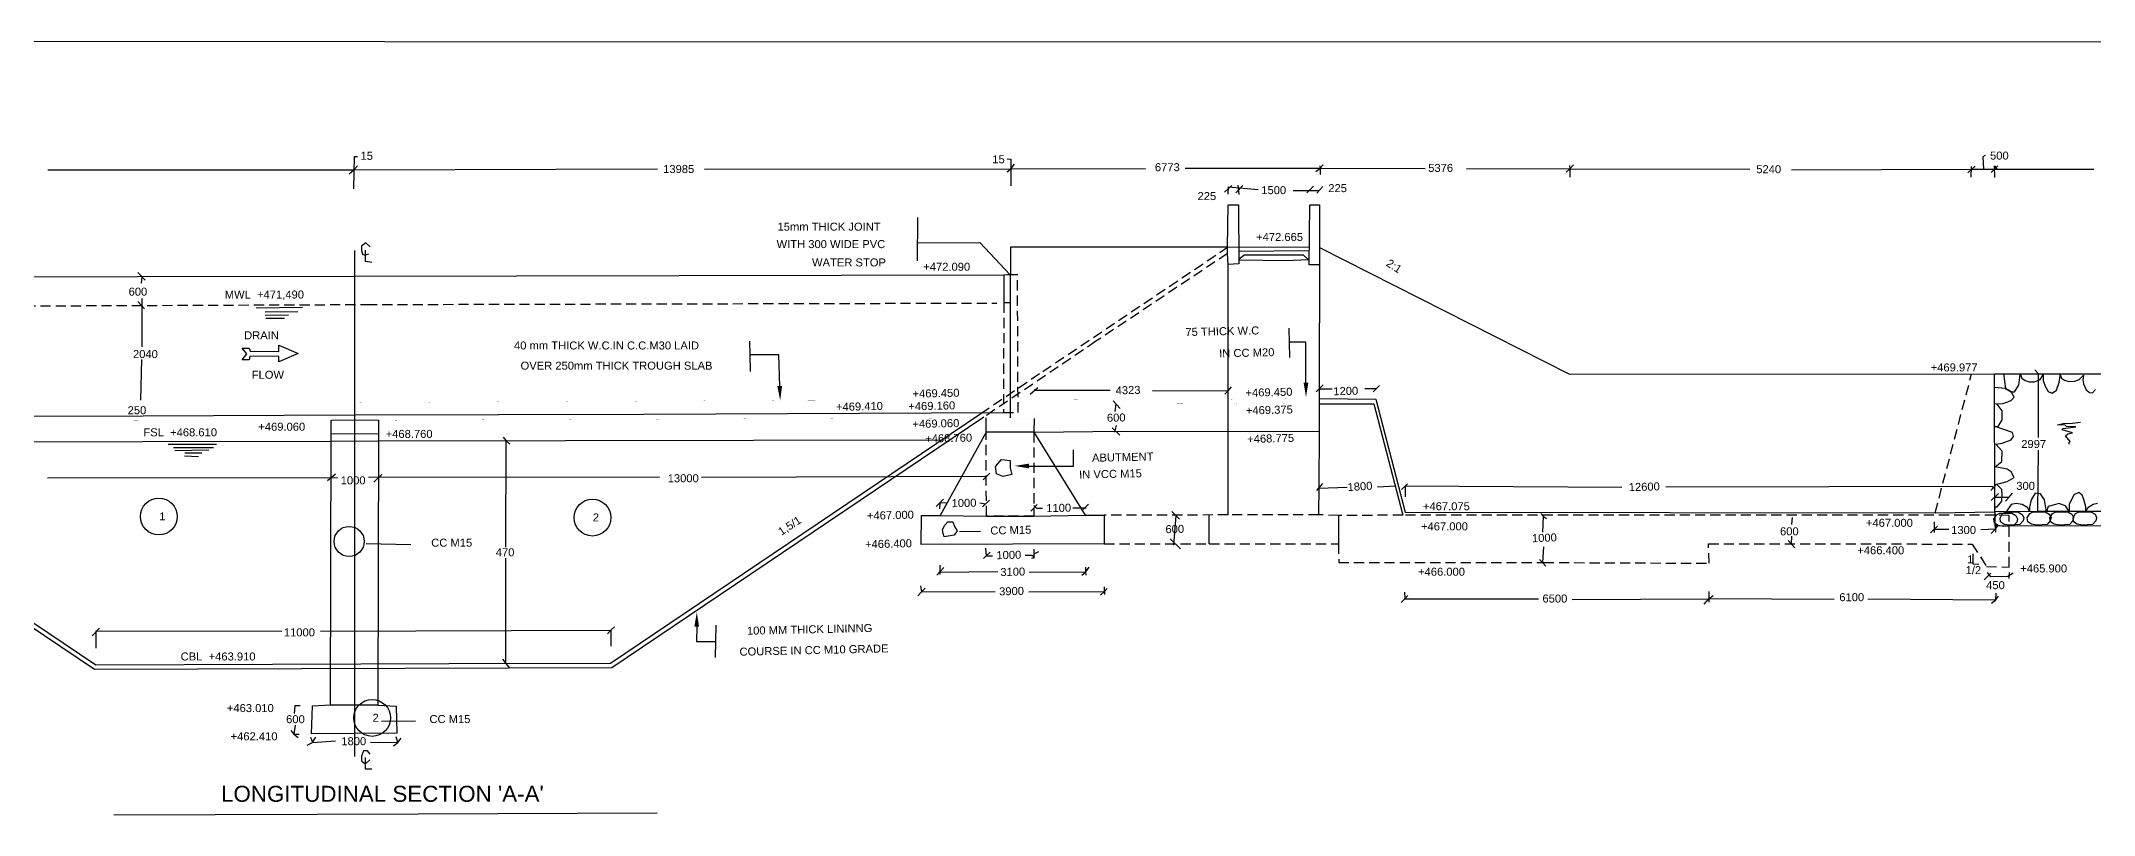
# Model space of a CAD drawing. Header units: inches. Extents: x 33443 to 78457, y 24390 to 52388.
# Drawn here: x 35568 to 38134, y 27648 to 28615 of the extents above; entities that cross this region are included whole.
import ezdxf
from ezdxf import colors
from ezdxf.entities.mleader import LeaderData, LeaderLine
from ezdxf.math import Vec2, Vec3

# ---------------------------------------------------------------- set-up
doc = ezdxf.new("R2010")
doc.units = ezdxf.units.IN
doc.header["$MEASUREMENT"] = 0
doc.linetypes.add('HIDDEN', pattern=[9.525, 6.35, -3.175])
doc.layers.add('DIMENSION', color=255, linetype='Continuous')
doc.layers.add('DRAWING', color=2, linetype='Continuous')
doc.styles.get("Standard").update_dxf_attribs({"font": 'arial.ttf'})

msp = doc.modelspace()

# ---------------------------------------------------------------- linework, layer by layer
at = {"layer": 'DIMENSION', "color": 2}
for points in [[(35979.6, 28358.1), (35974.5, 28363.4), (35968.9, 28359), (35968.9, 28353.8), (35970.1, 28349.3), (35973.2, 28347.7), (35978, 28349.7)], [(35981.8, 28338.9), (35973.9, 28340), (35973.9, 28354.3)], [(35837.4, 28281.9), (35895.2, 28282.9)], [(35848.3, 28277), (35889.2, 28277.4)], [(35848.5, 28272.9), (35877.8, 28273.2)], [(35849.5, 28269.2), (35872.8, 28269.2)], [(36453.9, 28240.3), (36454.2, 28223.7), (36454.6, 28202.4)], [(36908.4, 28166), (36917, 28156.4)], [(36911, 28152.6), (36912.2, 28162.1)], [(36906.9, 28132.1), (36916.7, 28122.9)], [(36911.9, 28135.1), (36910.2, 28126.8)], [(35727.3, 28111.9), (35787.7, 28111.6)], [(35734, 28107.5), (35784, 28107.4)], [(35778.3, 28104.4), (35735.7, 28103.2)], [(35747.8, 28097.3), (35765.1, 28096.4)], [(35769.2, 28100.3), (35747.9, 28100.3)], [(36761.4, 28083.7), (36769, 28092.7), (36779.7, 28091.3), (36779.7, 28082), (36781.9, 28073.8), (36770.9, 28071.3), (36762.4, 28074.7), (36761.4, 28083.7)], [(36984.3, 27985.5), (36986.9, 28022.6)], [(36695.2, 28005.2), (36697.8, 28010.5), (36701.7, 28014.6), (36708, 28014.5), (36710.1, 28009), (36713.3, 28003.5), (36709.7, 27998.1), (36697.1, 27995.9), (36696, 28000.2), (36695.2, 28005.2)], [(36979.6, 27993.5), (36992.5, 27981.1)], [(36036.5, 27765.4), (35993.9, 27765.2)], [(35979.6, 27724.2), (35976.6, 27728.5), (35971.5, 27728.5), (35969, 27722), (35969, 27716), (35972.3, 27713.1), (35974.9, 27713.1), (35979.5, 27717.1)], [(35973.3, 27720), (35973.5, 27706), (35982, 27706)], [(35659.5, 27648.4), (36039.6, 27649.7), (36338.3, 27651.1)]]:
    msp.add_lwpolyline(points, dxfattribs=at)
for centre, radius in [((35715.7, 28021.2), 23), ((36257.6, 28019.9), 23), ((35953.5, 27990.1), 18.8), ((35982.2, 27769.6), 23)]:
    msp.add_circle(centre, radius, dxfattribs=at)
at = {"layer": 'DRAWING'}
for points in [[(33442.9, 28615.4), (38552.2, 28614.5)], [(35576.7, 28454.4), (35959.2, 28454.5)], [(35953.4, 28449.6), (35959.2, 28454.5), (35963.7, 28459.3)], [(35959.2, 28454.5), (36338.7, 28455.7)], [(35959.3, 28430.6), (35960.3, 28471.2), (35964, 28471.2)], [(36397.8, 28455.3), (36780.6, 28455.9)], [(36775.7, 28452), (36780.6, 28455.9), (36785.2, 28461.6)], [(36775.8, 28468.3), (36780.3, 28467.9), (36780.6, 28455.9), (36780.6, 28434.6)], [(36780.6, 28455.9), (36948.8, 28456)], [(36998.2, 28456.4), (37166.9, 28456.4)], [(37161.7, 28452.3), (37166.9, 28456.4), (37170.9, 28460.6)], [(37166.7, 28459.5), (37166.9, 28456.4), (37166.9, 28448.7)], [(37166.9, 28456.4), (37298.2, 28456)], [(37349.9, 28456.3), (37479, 28455.9)], [(37474.7, 28451.7), (37479, 28455.9), (37483.5, 28460.9)], [(37478.6, 28460.1), (37479, 28455.9), (37479, 28445.2)], [(37479, 28455.9), (37704, 28455.2)], [(37756.1, 28454.7), (37981, 28455.3), (38010.1, 28455.4), (38134, 28455.4)], [(37976.4, 28450.8), (37985.9, 28459.2)], [(37980.8, 28445.2), (37981.1, 28458.5)], [(37998.2, 28472.6), (37995.2, 28470.9), (37996, 28455.4)], [(38005.6, 28451.3), (38014, 28459.6)], [(38009.8, 28459.3), (38012.9, 28455.4)], [(38010.1, 28445.1), (38009.8, 28459.3)], [(37047.7, 28426.4), (37056.8, 28435.1)], [(37052.1, 28423.9), (37052.3, 28433.2), (37089.5, 28430)], [(37061.7, 28425.8), (37070.5, 28435.1)], [(37065.8, 28423.5), (37064.6, 28435.2)], [(37133.4, 28428.5), (37165.6, 28428.7)], [(37150.3, 28425.6), (37158.7, 28434.2)], [(37163, 28425.2), (37170.4, 28433.7)], [(37052, 28410.7), (37065, 28410.6), (37065.5, 28337.1), (37052, 28336), (37051.4, 28350), (37051.4, 28357.7), (37052, 28410.7)], [(37154.1, 28410.7), (37166.1, 28410.7), (37166.3, 28357.6), (37166.3, 28335.9), (37153.3, 28335.9), (37154.1, 28410.7)], [(36664, 28395.1), (36663.3, 28340.9)], [(35960.3, 28353.8), (35960.1, 27721.4)], [(36663.6, 28363.2), (36741.9, 28363.8), (36779.8, 28323.3)], [(37153.6, 28357.5), (37051.4, 28357.7), (36780, 28358), (36779.6, 28288.6), (36779.5, 28144.5)], [(37065.4, 28353), (37153.5, 28353.7)], [(37166.3, 28357.6), (37165.8, 28168.6), (37165.8, 28162.2), (37166, 28127.6), (37165.5, 28059.7), (37165, 28023.4)], [(37166.3, 28357.6), (37478.9, 28199.1), (38010, 28199.6)], [(35689.4, 28326.3), (35698.6, 28316.8)], [(37065.4, 28342.8), (37072.2, 28348.3), (37145.7, 28348.1), (37152.5, 28341.9), (37123.7, 28340.6), (37066.5, 28341.5), (37065.4, 28341.3)], [(35138.7, 28320.6), (35146.5, 28320.5), (35959.8, 28321.8), (36771.7, 28323.2), (36788.8, 28323.6)], [(35694.2, 28321.4), (35693.5, 28313)], [(36771.7, 28323.2), (36771.7, 28288.6), (36779.6, 28288.6)], [(35689.3, 28290), (35697.6, 28280.9)], [(35694.8, 28233.4), (35694.7, 28293.6)], [(37128.1, 28256.7), (37128.7, 28219.9)], [(35819.8, 28231.5), (35828.4, 28231.8), (35829.6, 28227.9), (35865.5, 28227.5), (35865.5, 28235.5), (35889.9, 28224.8), (35865.6, 28214.5), (35865.6, 28221.3), (35829.5, 28221.7), (35828.3, 28217), (35819.7, 28217), (35825.6, 28224.7), (35819.8, 28231.5)], [(35693.2, 28166.7), (35694.2, 28217.4)], [(38536.5, 28211.5), (38535.7, 28149.8), (38526.9, 28149.3), (38544.7, 28143), (38538.7, 28145.1), (38537.1, 28142.1), (38536.2, 28105.7), (38527.2, 28105.4), (38545.9, 28098.2), (38539.1, 28100.8), (38537.5, 28097.8), (38536.8, 28097), (38536.3, 28027.4), (38473.9, 28027.6), (38064.1, 28027.5), (38010.3, 28027), (38010, 28199.6), (38304, 28199.5), (38536.4, 28199.5)], [(38021, 28199.6), (38023.6, 28181.4), (38030.8, 28177), (38034.8, 28177), (38040.4, 28185.3), (38041.6, 28195.4), (38042, 28199.6), (38044, 28194.3), (38048.1, 28191.4), (38053.8, 28189.4), (38059.7, 28189.4), (38066.8, 28192.5), (38070.9, 28198.4), (38070.9, 28191), (38073.7, 28183.4), (38076.9, 28177.4), (38081.8, 28175.4), (38087.2, 28179.1), (38090.8, 28188.8), (38092.1, 28197.2), (38091.7, 28199.6), (38093.8, 28194.2), (38097.5, 28191.5), (38102.9, 28190.2), (38110.1, 28190.3), (38115.9, 28192.3), (38121, 28198.1), (38120.3, 28191.9), (38121.1, 28186.9), (38124.3, 28179.6), (38128.6, 28176.1), (38132.5, 28176), (38136.3, 28180)], [(38060.4, 28204.4), (38064.9, 28199.6)], [(38065, 28120), (38064.9, 28199.6)], [(36804.7, 28174.1), (36814.1, 28182.7)], [(36809.7, 28180.1), (36810.5, 28179.3), (36904.8, 28179)], [(36957.5, 28178.6), (37052, 28178.5)], [(37048, 28174.2), (37052, 28178.5), (37056.3, 28183.3)], [(37161.9, 28176.9), (37171, 28186)], [(37165.8, 28180.9), (37182, 28180.9)], [(37222.8, 28181.1), (37237.5, 28181.2)], [(37233.5, 28176.9), (37237.5, 28181.2), (37241.1, 28185)], [(38012.5, 28061.7), (38017.7, 28062.9), (38025.8, 28065), (38034.3, 28069.9), (38030.7, 28077.3), (38025.7, 28080.6), (38010.9, 28083.4), (38018.9, 28090), (38019.4, 28103.1), (38011.4, 28111.9), (38019.3, 28112.8), (38030.6, 28117.1), (38033.5, 28121.3), (38032.4, 28126.3), (38010.7, 28133.7), (38014.5, 28133.7), (38019.3, 28142.2), (38019.3, 28153.2), (38013.2, 28161.5), (38010.4, 28162.2), (38020.4, 28162.6), (38026.4, 28164.5), (38031.1, 28166.7), (38034.3, 28170.5), (38030.8, 28177), (38023.6, 28181.4), (38010.1, 28182.7)], [(35137.1, 28147.2), (35199.4, 28146.7), (35395.8, 28146.6), (35696.1, 28147.3), (35959.8, 28148.3), (36321.2, 28149), (36771.2, 28151.4)], [(35174.6, 28146.4), (35313.7, 28053.5), (35637, 27835.8), (36078.6, 27837.7), (36280, 27838), (36743, 28149.9)], [(37165.8, 28168.6), (37236.7, 28167.9), (37273.2, 28026.7), (37935.7, 28025.9)], [(37165.8, 28162.2), (37234.2, 28162.2), (37270.4, 28023)], [(36746.6, 28145.3), (36281.7, 27832.2), (35635.1, 27830.1), (35177, 28138.2)], [(35931.6, 28141.7), (35960.9, 28142.1), (35990.3, 28141.6), (35990, 28124.5), (35989.4, 27785.6), (35930.2, 27785.8), (35930.9, 28125), (35930.9, 28141.7)], [(35930.9, 28125), (35990, 28124.5)], [(36749.6, 28126.6), (36692.3, 28022.6)], [(36809.7, 28143.6), (36809.1, 28126.6), (36749.6, 28126.6), (36749.6, 28144.4)], [(36809.1, 28126.6), (36920, 28127.9), (37166, 28127.6)], [(36809.1, 28126.6), (36873.4, 28023.1)], [(38103, 28111.7), (38103.3, 28113.9), (38104.5, 28115.1), (38098.7, 28122.3), (38101.6, 28124.7), (38107.3, 28125.7), (38094.4, 28129.5), (38095.5, 28131.1), (38111.5, 28133.2), (38099.8, 28133.7), (38098.2, 28135.6), (38088.8, 28136), (38095.5, 28137.5), (38107.2, 28137.8), (38117.4, 28139.3)], [(36693.4, 28116.5), (35989.2, 28115.6), (35930.9, 28115.1), (35223.4, 28113.8)], [(36145.8, 28120.6), (36149.8, 28115.8), (36154.1, 28111.9)], [(36149.3, 27983), (36149.8, 28115.8)], [(38064.1, 28027.5), (38064.9, 28104)], [(35939.1, 28069.7), (35576.4, 28069.3)], [(35926.5, 28066.1), (35936.5, 28074.7)], [(36341.5, 28070.4), (35977.7, 28069.9)], [(35984.5, 28064.3), (35994.2, 28073.6)], [(36749.8, 28071.1), (36393.9, 28070.2)], [(36745.9, 28067.2), (36754.2, 28075.6)], [(37162.9, 28053.8), (37170.5, 28062.4)], [(37165.4, 28056.7), (37200.9, 28058.1)], [(37261, 28059.1), (37238.7, 28058.1)], [(37268.9, 28054.9), (37273.1, 28059.2), (37276.1, 28062.3)], [(37544.2, 28057.7), (37273.1, 28059.2)], [(37273.1, 28059.2), (37273.1, 28045.9)], [(38010.2, 28056), (38006.7, 28058.6), (37599.1, 28058.1)], [(38005.5, 28053.6), (38012.5, 28061.7)], [(38005.7, 28041.2), (38014.9, 28050.2)], [(38010.3, 28027), (38010.9, 28033.2), (38013.4, 28033.2), (38018.9, 28040.4), (38019.4, 28048.7), (38019, 28055.1), (38012.5, 28061.7)], [(38010.3, 28045.6), (38028.2, 28045.6)], [(38023.8, 28040.5), (38028.2, 28045.6), (38032.4, 28050.4)], [(38138.5, 28037.7), (38133.1, 28036.2), (38126.6, 28032), (38124.1, 28028.7), (38124.1, 28033.3), (38121.7, 28042.6), (38119.3, 28048.1), (38115.4, 28051.5), (38109, 28048.5), (38103.4, 28036.3), (38103.4, 28027.5), (38098.7, 28034.8), (38090.1, 28037.4), (38084.7, 28036), (38077.1, 28034), (38074.9, 28027), (38072.3, 28042.1), (38067.3, 28049.8), (38060.8, 28050.6), (38055.6, 28042.3), (38053.8, 28033), (38053.8, 28027.4), (38051.5, 28032.3), (38044.3, 28036.3), (38037.1, 28037.7), (38030.5, 28036.3), (38024.3, 28027.2)], [(36669, 28022.5), (36692.3, 28022.6), (36749.9, 28021.8), (36809.3, 28021.8), (36873.4, 28023.1), (36897.2, 28023.1), (36897.3, 27987), (36668.4, 27986.2), (36669, 28022.5)], [(36687.3, 28033.9), (36692.2, 28039), (36696.3, 28043)], [(36691.7, 28030.9), (36692.2, 28039), (36701, 28038.4)], [(36741.6, 28038.2), (36748.8, 28037)], [(36745.1, 28033.4), (36753.9, 28041.9)], [(36805.4, 28027.8), (36813.5, 28036.5)], [(36809.2, 28035), (36812.6, 28031.9), (36820.1, 28031.9)], [(36858, 28032.1), (36874.5, 28032)], [(36870.8, 28030.1), (36877.7, 28036.9)], [(36981.5, 28027.7), (36991.2, 28017.8)], [(37028.5, 27987.3), (37028.5, 28023.1)], [(37190, 28022.5), (37190, 27987.2)], [(37443, 28025.1), (37446.3, 28021.5), (37450, 28018.8)], [(37445.4, 28001.7), (37446.3, 28021.5)], [(37757.1, 28020), (37756.2, 28011.5)], [(37935.7, 28025.9), (38010.3, 28027)], [(38009.2, 28017.8), (38012.2, 28023.3), (38016.6, 28025.6), (38031.5, 28025.3), (38036.7, 28022.4), (38038.7, 28018.4), (38037.9, 28014.2), (38033.7, 28009.7), (38021.2, 28008.8), (38014.3, 28009.9), (38009.8, 28013), (38009.2, 28017.8)], [(38010.3, 28027), (38010.3, 28009.9), (38014.3, 28009.9), (38475.8, 28009.4), (38473.9, 28027.6), (38064.1, 28027.5), (38010.3, 28027)], [(38016.9, 28019.4), (38019.9, 28024.9), (38024.3, 28027.2), (38039.2, 28027), (38044.4, 28024), (38046.4, 28020.1), (38045.6, 28015.8), (38041.4, 28011.3), (38028.9, 28010.4), (38022, 28011.5), (38017.5, 28014.7), (38016.9, 28019.4)], [(38050.9, 28019.5), (38053.9, 28025), (38058.3, 28027.3), (38073.3, 28027.1), (38078.4, 28024.1), (38080.5, 28020.2), (38079.6, 28015.9), (38075.5, 28011.4), (38062.9, 28010.6), (38056, 28011.6), (38051.5, 28014.8), (38050.9, 28019.5)], [(38079.2, 28019.5), (38082.2, 28025), (38086.6, 28027.3), (38101.6, 28027.1), (38106.7, 28024.1), (38108.8, 28020.2), (38107.9, 28015.9), (38103.8, 28011.4), (38091.2, 28010.6), (38084.3, 28011.6), (38079.8, 28014.8), (38079.2, 28019.5)], [(38108, 28019.5), (38111, 28025), (38115.4, 28027.3), (38130.3, 28027.1), (38135.5, 28024.1), (38137.5, 28020.2), (38136.7, 28015.9), (38132.5, 28011.4), (38120, 28010.6), (38113.1, 28011.6), (38108.6, 28014.8), (38108, 28019.5)], [(36716.5, 28002.4), (36742.4, 28002.9)], [(37756.3, 27996.8), (37755.9, 27987)], [(37929.7, 28001), (37934.4, 28005.3), (37938.8, 28009.4)], [(37934.4, 28014.5), (37934.4, 28005.3), (37934.4, 28001.4)], [(37934.4, 28005.3), (37952.9, 28005.3)], [(37992.6, 28005.1), (38011, 28006)], [(38005.6, 28000.1), (38011, 28006), (38014.3, 28009.9)], [(38010.3, 28009.9), (38011, 28006), (38011, 28001.9)], [(36030.4, 27985.8), (35974.7, 27987)], [(36149.3, 27837.8), (36149.1, 27969.3)], [(36746.3, 27968.9), (36749.8, 27972.3), (36754.6, 27976.8)], [(36748.7, 27981.7), (36749.8, 27972.3), (36757.6, 27972.3)], [(36798.3, 27973.1), (36806.6, 27972.9), (36809.8, 27969.7)], [(36806.2, 27969.2), (36809.8, 27969.7), (36809.8, 27974.8), (36809.6, 27980.5)], [(36809.8, 27974.8), (36815.3, 27977.7)], [(37441.4, 27967.6), (37445.1, 27963.8), (37449.2, 27959.1)], [(37446.2, 27983.5), (37445.1, 27963.8)], [(37751.9, 27991.4), (37760.5, 27982)], [(37982.6, 27974.5), (37982.9, 27962.2), (37990.3, 27961.8)], [(36688, 27948), (36696.9, 27957.4)], [(36691.6, 27960.5), (36691.7, 27948.9)], [(36691.7, 27951.9), (36764.1, 27952.5)], [(36803.2, 27951.8), (36874.3, 27952)], [(36869.1, 27948), (36874.3, 27952), (36878.4, 27957.9)], [(36874.3, 27952), (36874.3, 27958)], [(36874.7, 27948.2), (36874.3, 27952)], [(37996.8, 27942.2), (38005.1, 27950.7)], [(38033.3, 27950.6), (38026.7, 27946.3), (38005.4, 27945.8), (38001.2, 27951.4)], [(38028.4, 27951.2), (38027.7, 27944)], [(36673.3, 27931.7), (36668.8, 27927), (36664.2, 27922.3)], [(36667.4, 27934.6), (36668.8, 27927), (36760.9, 27927.5)], [(36803, 27927.1), (36897.6, 27927.4), (36897.6, 27933.3)], [(36892.5, 27923.1), (36897.6, 27927.4), (36901, 27931.3)], [(36897.6, 27927.4), (36897.7, 27924)], [(37268.2, 27913.8), (37273, 27918.3), (37276.6, 27922.7)], [(37272.5, 27926.9), (37273, 27918.3), (37440, 27918.6)], [(37482.1, 27917.7), (37652.8, 27918.3)], [(37647.2, 27911.7), (37652.8, 27918.3), (37658.3, 27922.4)], [(37652.9, 27927.6), (37652.8, 27918.3), (37652.8, 27914.4)], [(37809.6, 27917.7), (37652.8, 27918.3)], [(38011.4, 27925.4), (38011.1, 27916.6), (37851.7, 27918)], [(38006.2, 27912.8), (38011.1, 27916.6), (38014.8, 27921.7)], [(35632.1, 27872.3), (35641.3, 27881.6)], [(35637.2, 27856.6), (35637.2, 27878.3), (35869.5, 27877.9)], [(35917.7, 27878.2), (36155.8, 27879), (36280.4, 27879.2), (36280.5, 27859.4)], [(36276.2, 27874.5), (36280.4, 27879.2), (36285.1, 27883.4)], [(36411.6, 27885.7), (36410.8, 27845.2)], [(36145.1, 27843), (36154, 27831.8)], [(35892.2, 27784.7), (35885.6, 27784.6), (35884.9, 27775)], [(35907.6, 27784.7), (35930.2, 27785.8), (35989.4, 27785.6), (36012.4, 27784.3), (36012.9, 27750.5), (35906.6, 27749.9), (35907.6, 27784.7)], [(35880.7, 27753.7), (35884.2, 27749.4), (35889.8, 27745.3)], [(35885.8, 27760.6), (35884.2, 27749.4), (35891.2, 27749.4)], [(35901.2, 27735.6), (35907.6, 27739), (35911.7, 27745.4)], [(35905.3, 27745.4), (35907.6, 27739), (35936.5, 27740.8)], [(35980.2, 27739.5), (36014.2, 27739), (36012.4, 27746)], [(36009, 27734.9), (36014.2, 27739), (36018.3, 27744.5)]]:
    msp.add_lwpolyline(points, dxfattribs=at)
at = {"layer": 'DRAWING', "const_width": 0.01}
for points in [[(34857.9, 28358.7), (34861.3, 28359.5), (35135.8, 28359.8), (35137.2, 28309), (35137.1, 28140.8), (35697.9, 28141.7), (35931.6, 28141.7), (35960.9, 28142.1), (35990.3, 28141.6), (36592, 28143.9), (36779.5, 28144.5), (36809.7, 28143.6), (36809.4, 28162.7), (36809.4, 28167.4), (36778.9, 28166)], [(35109.8, 28163.8), (35686.3, 28163.6), (35955.6, 28163.7), (36492.2, 28166.3), (36771.2, 28166), (36778.9, 28166)], [(37165.8, 28162.2), (37051.8, 28163), (36809.4, 28162.7), (36779.5, 28162.4)], [(36809.4, 28167.4), (37052.4, 28167.9), (37165.8, 28168.6)]]:
    msp.add_lwpolyline(points, dxfattribs=at)
at = {"layer": 'DRAWING', "linetype": 'HIDDEN', "ltscale": 2}
for points in [[(36743, 28149.9), (36820.3, 28202.7), (37051.4, 28357.7)], [(37051.4, 28350), (36886.9, 28240.2), (36746.6, 28145.3)], [(36771.7, 28288.6), (36771.2, 28151.4), (36789.5, 28151.4), (36788.8, 28323.6), (36771.7, 28323.2)], [(35138.3, 28285), (35510.5, 28284.3), (35975.8, 28286.2), (36762.9, 28288)], [(37935.7, 28025.9), (37981.3, 28199.6)], [(36809.1, 28126.6), (36809.3, 28021.8), (36749.9, 28021.8), (36749.6, 28126.6)]]:
    msp.add_lwpolyline(points, dxfattribs=at)
at = {"layer": 'DRAWING', "elevation": 1}
msp.add_lwpolyline([(37052, 28023.2), (37052, 28336)], dxfattribs=at)
at = {"layer": 'DRAWING', "linetype": 'HIDDEN', "ltscale": 2, "elevation": 1}
msp.add_lwpolyline([(38010.3, 28022.9), (37270.4, 28023), (37190, 28022.5), (37165, 28023.4), (37052, 28023.2), (36897.2, 28023.1), (36897.3, 27987), (37028.5, 27987.3), (37190, 27987.2), (37190.3, 27964), (37446.6, 27963.8), (37653.1, 27962.9), (37652.5, 27987.1), (37982, 27986.9), (37999.8, 27958.8), (38028.4, 27958), (38028.4, 28022.5), (38010.3, 28022.9)], dxfattribs=at)

# ---------------------------------------------------------------- texts
at = {"layer": 'DIMENSION', "ltscale": 10, "char_height": 10, "attachment_point": 1}
for s, width, insert in [('15', 142.602, (35967.7, 28477)), ('13985', 142.602, (36345.9, 28460.5)), ('15', 142.602, (36757.3, 28472.7)), ('6773', 142.602, (36960.5, 28462.8)), ('5376', 142.602, (37302.1, 28461.9)), ('5240', 142.602, (37712.1, 28460.3)), ('500', 142.602, (38004.3, 28477.3)), ('1500', 142.602, (37093.5, 28434.1)), ('225', 142.602, (37177.2, 28436.6)), ('225', 142.602, (37013.8, 28426.7)), ('15mm THICK JOINT', 142.602, (36488.9, 28388.5)), ('WITH 300 WIDE PVC', 142.602, (36487.7, 28366.7)), ('+472.665', 142.602, (37087, 28375.6)), ('WATER STOP ', 142.602, (36532, 28343.8)), ('+472.090', 142.602, (36671, 28338.4)), ('600', 256.922, (35677.8, 28307.3)), ('MWL  +471,490', 256.922, (35798, 28303.7)), ('DRAIN', 256.922, (35822.2, 28252.7)), ('2040', 256.922, (35683.3, 28229.3)), ('40 mm THICK W.C.IN C.C.M30 LAID', 256.922, (36159.5, 28240)), ('FLOW', 256.922, (35831.7, 28203.4)), ('OVER 250mm THICK TROUGH SLAB', 256.922, (36167.7, 28214.8)), ('+469.977', 142.602, (37930.1, 28212.6)), ('250', 256.922, (35676.6, 28159.1)), ('FSL  +468.610', 256.922, (35696.3, 28131.5)), ('+469.060', 256.922, (35839.9, 28138.5)), ('+468.760', 256.922, (35999.1, 28129.5)), ('2997', 142.602, (38043.3, 28116.9)), ('1000', 256.922, (35942.9, 28071.5)), ('13000', 256.922, (36351.6, 28074.1)), ('300', 142.602, (38037.1, 28064.6)), ('1', 256.922, (35716.2, 28026.5)), ('2', 256.922, (36258, 28025.2)), ('+467.075', 142.602, (37295.5, 28039.1)), ('+467.000', 142.602, (37849.2, 28018.4)), ('CC M15', 256.922, (36056, 27993.6)), ('+467.000', 142.602, (37293.1, 28014)), ('600', 142.602, (37741.8, 28007.8)), ('1300', 142.602, (37955.7, 28009.4)), ('470', 256.922, (36136.7, 27981.6)), ('+466.400', 142.602, (37838.4, 27984.1)), ('1', 142.602, (37975.8, 27972.8)), ('+466.000', 142.602, (37289.4, 27957.3)), ('1/2', 142.602, (37973.8, 27959.3)), ('+465.900', 142.602, (38042, 27961.4)), ('6500', 142.602, (37444.9, 27923.8)), ('6100', 142.602, (37815.9, 27925.5)), ('450', 142.602, (37999.4, 27940.5)), ('11000', 256.922, (35871.9, 27881.5)), ('CBL  +463.910', 256.922, (35742.9, 27851.4)), ('+463.010', 256.922, (35800.6, 27786.9)), ('600', 256.922, (35874.7, 27773)), ('2', 256.922, (35982.7, 27774.8)), ('CC M15', 256.922, (36053.8, 27773.2)), ('+462.410', 256.922, (35805.3, 27751.6)), ('1800', 256.922, (35943.7, 27745.5))]:
    msp.add_mtext_dynamic_manual_height_columns(s, width=width, gutter_width=1, heights=[0], dxfattribs=dict(at, insert=insert))
for s, width, insert, rotation in [('2:1', 142.602, (37254.1, 28343.7), 327.024), ('75 THICK W.C', 142.602, (36998.5, 28256.8), 1.3054), ('IN CC M20', 142.602, (37040.7, 28230.1), 1.3054), ('+469.450', 142.602, (36657.5, 28179.7), 1.3054), ('4323', 142.602, (36911.3, 28183.9), 1.3054), ('+469.450', 142.602, (37073.6, 28180.9), 1.3054), ('1200', 142.602, (37183.4, 28182.8), 1.3054), ('+469.410', 142.602, (36561.8, 28163.2), 1.3054), ('+469.160', 142.602, (36652.2, 28163.9), 1.3054), ('600', 142.602, (36900.4, 28149.6), 1.3054), ('+469.375', 142.602, (37074.1, 28158.8), 1.3054), ('+469.060', 142.602, (36657.3, 28141.8), 1.3054), ('+468.760', 142.602, (36673.3, 28123.6), 1.3054), ('+468.775', 142.602, (37075.7, 28123.2), 1.3054), ('ABUTMENT', 142.602, (36881.8, 28099.6), 1.3054), ('IN VCC M15', 142.602, (36865.7, 28078.6), 1.3054), ('1800', 142.602, (37201, 28063), 3.5849), ('12600', 142.602, (37552.6, 28063), 1.4571), ('1,5/1', 142.602, (36488.2, 28005.5), 33.205), ('+467.000', 142.602, (36600.5, 28027.3), 1.3054), ('1000', 142.602, (36706.3, 28042.9), 1.3054), ('1100', 142.602, (36824.6, 28036.7), 1.3054), ('+466.400', 142.602, (36598.1, 27991.6), 1.3054), ('CC M15', 142.602, (36754.7, 28008.7), 1.3054), ('600', 142.602, (36973.6, 28010.4), 1.3054), ('1000', 142.602, (37431.6, 27999.1), 2.2045), ('1000', 142.602, (36762.3, 27977.9), 1.3054), ('3100', 142.602, (36767.2, 27956.9), 1.3054), ('3900', 142.602, (36765.7, 27932.7), 1.3054), ('100 MM THICK LININNG', 199.286, (36450.5, 27883.5), 1.3054), ('COURSE IN CC M10 GRADE', 214.459, (36441.2, 27857.3), 1.3054)]:
    msp.add_mtext_dynamic_manual_height_columns(s, width=width, gutter_width=1, heights=[0], dxfattribs=dict(at, insert=insert, rotation=rotation))
at = {"layer": 'DIMENSION', "ltscale": 650, "insert": (35793.3, 27684.8), "char_height": 20, "attachment_point": 1}
msp.add_mtext_dynamic_manual_height_columns("LONGITUDINAL SECTION 'A-A'", width=415.409, gutter_width=1, heights=[0], dxfattribs=at)

# ---------------------------------------------------------------- leaders
at = {"layer": 'Defpoints', "ltscale": 50}
ml = msp.add_multileader_mtext('Standard', dxfattribs=at)
ml.set_content('', color=256)
ml.set_leader_properties()
ml.build(insert=Vec2(0, 0))
ml.multileader.update_dxf_attribs({"dogleg_length": 0.36, "arrow_head_size": 18, "scale": 100})
ctx = ml.context
ctx.base_point, ctx.scale, ctx.char_height, ctx.arrow_head_size, ctx.landing_gap_size, ctx.plane_origin = Vec3(37110.4, 28239.3), 100, 18, 18, 9, Vec3(37149.4, 28170.4)
ctx.text_align_type = 2
notes = []
notes.append((ctx, [(0, (1, 1, 0), (37149.1, 28239.3), (-1, 0), 20.7, [(0, [(37149.4, 28170.4)], 0, [])])]))
ctx.mtext.insert, ctx.mtext.alignment, ctx.mtext.flow_direction = Vec3(37119.4, 28248.3), 3, 5
ml = msp.add_multileader_mtext('Standard', dxfattribs=at)
ml.set_content('', color=256)
ml.set_leader_properties()
ml.build(insert=Vec2(0, 0))
ml.multileader.update_dxf_attribs({"dogleg_length": 0.36, "arrow_head_size": 18, "scale": 100})
ctx = ml.context
ctx.base_point, ctx.scale, ctx.char_height, ctx.arrow_head_size, ctx.landing_gap_size, ctx.plane_origin, ctx.plane_x_axis, ctx.plane_y_axis = Vec3(36858.9, 28122.8), 100, 18, 18, 9, Vec3(36785.1, 28084.5), Vec3(-0.004685, -0.999989), Vec3(0.999989, -0.004685)
ctx.text_align_type = 2
notes.append((ctx, [(0, (1, 1, 0), (36858.7, 28084.1), (0.004685, 0.999989), 20.7, [(0, [(36785.1, 28084.5)], 0, [])])]))
ctx.mtext.insert, ctx.mtext.text_direction, ctx.mtext.rotation, ctx.mtext.alignment, ctx.mtext.flow_direction = Vec3(36867.8, 28113.7), Vec3(-0.004685, -0.999989), 4.707704, 3, 5
at = {"layer": 'DIMENSION', "color": 7, "ltscale": 50}
ml = msp.add_multileader_mtext('Standard', dxfattribs=at)
ml.set_content('', color=7)
ml.set_leader_properties()
ml.build(insert=Vec2(0, 0))
ml.multileader.update_dxf_attribs({"dogleg_length": 0.36, "arrow_head_size": 18, "scale": 100})
ctx = ml.context
ctx.base_point, ctx.scale, ctx.char_height, ctx.arrow_head_size, ctx.landing_gap_size, ctx.plane_origin = Vec3(36436.3, 28223.3), 100, 18, 18, 9, Vec3(36492.2, 28166.3)
ctx.text_align_type = 2
notes.append((ctx, [(1, (1, 1, 0), (36490.3, 28223.3), (-1, 0), 36, [(0, [(36492.2, 28166.3)], 0, [])])]))
ctx.mtext.insert, ctx.mtext.alignment, ctx.mtext.flow_direction = Vec3(36445.3, 28232.3), 3, 5
at = {"layer": 'DRAWING', "color": 7, "ltscale": 50}
ml = msp.add_multileader_mtext('Standard', dxfattribs=at)
ml.set_content('', color=7)
ml.set_leader_properties()
ml.build(insert=Vec2(0, 0))
ml.multileader.update_dxf_attribs({"dogleg_length": 0.36, "arrow_head_size": 18, "scale": 100})
ctx = ml.context
ctx.base_point, ctx.scale, ctx.char_height, ctx.arrow_head_size, ctx.landing_gap_size, ctx.plane_origin = Vec3(36411.2, 27865), 100, 18, 18, 9, Vec3(36388, 27901.7)
notes.append((ctx, [(1, (1, 1, 0), (36387.7, 27865), (1, 0), 23.5, [(0, [(36388, 27901.7)], 0, [])])]))
ctx.mtext.insert, ctx.mtext.flow_direction = Vec3(36420.2, 27874), 5
for ctx, leaders in notes:
    for number, flags, end, landing, length, lines in leaders:
        leader = LeaderData()
        leader.index, (leader.has_last_leader_line, leader.has_dogleg_vector, leader.attachment_direction) = number, flags
        leader.last_leader_point, leader.dogleg_vector, leader.dogleg_length = Vec3(end), Vec3(landing), length
        for number, points, colour, breaks in lines:
            line = LeaderLine()
            line.index, line.vertices, line.color, line.breaks = number, Vec3.list(points), colors.encode_raw_color(colour), breaks
            leader.lines.append(line)
        ctx.leaders.append(leader)

doc.saveas('drawing.dxf')
